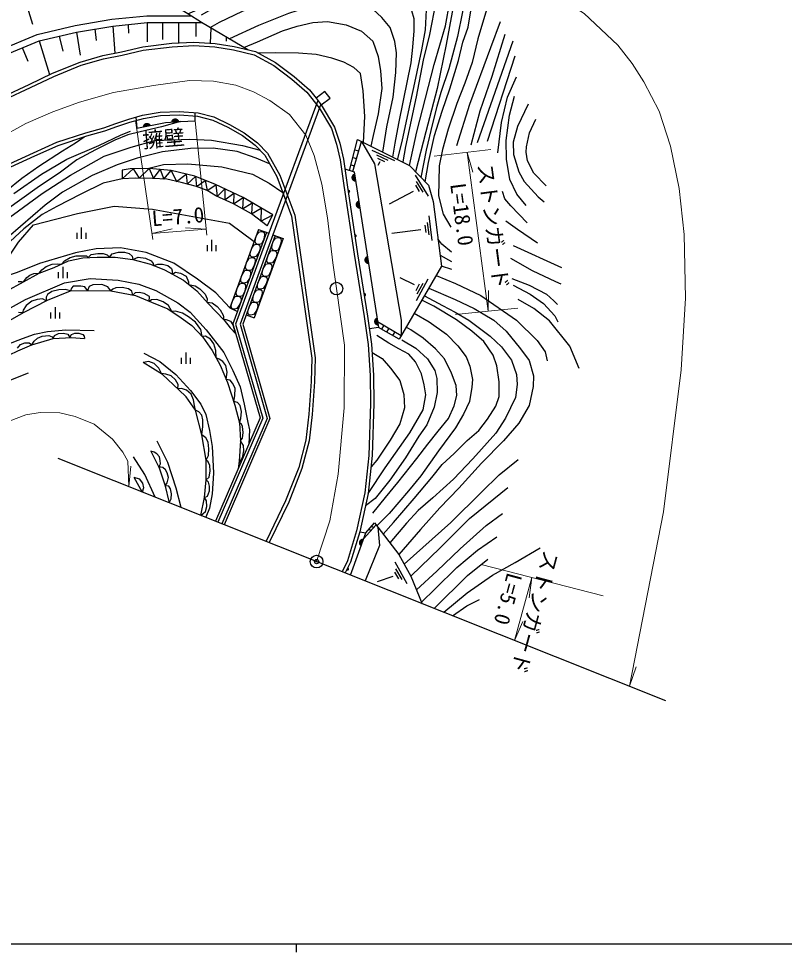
# Model space of a CAD drawing. Units: millimetres at full size, sheet at 1:1000; details may follow other scales. Extents: x 40000 to 680000, y 20000 to 380000.
# Drawn here: x 235074 to 325871, y 204000 to 314749 of the extents above; entities that cross this region are included whole.
import ezdxf
from ezdxf.enums import TextEntityAlignment as Align

# ---------------------------------------------------------------- set-up
doc = ezdxf.new("R2010")
doc.units = ezdxf.units.MM
doc.header["$LTSCALE"] = 1000
doc.header["$PDMODE"] = 32
doc.header["$PDSIZE"] = 500
doc.linetypes.add('CHAIN', pattern=[18.5, 12, -1.5, 3.5, -1.5])
for name, color, linetype, lineweight in [('M-BGD', 7, 'Continuous', 25), ('M-BMK', 2, 'CHAIN', 13), ('M-BMK-OTRS', 5, 'Continuous', 25), ('M-BMK-SRVR', 3, 'Continuous', 25), ('M-STR-HTXT', 7, 'Continuous', 13), ('M-TTL-BAND', 7, 'Continuous', 25)]:
    doc.layers.add(name, color=color, linetype=linetype, lineweight=lineweight)
doc.layers.add('M-OTRS', color=6, linetype='Continuous')
doc.styles.add('ＭＳ ゴシック', font='')
doc.styles.get('ＭＳ ゴシック').set_extended_font_data('MS Gothic')

msp = doc.modelspace()

# ---------------------------------------------------------------- hatches: boundary and pattern name
at = {"layer": 'M-BGD'}
for points in [[(249784, 301884), (250754, 302086, 0.82183)], [(253137, 302473), (254124, 302569, 0.82183)], [(275019, 295398), (274865, 296377, 0.82183)], [(274123, 294449), (274186, 294052, 0.4608), (274386, 294287, 0.4608)], [(275521, 292198), (275368, 293177, 0.82183)], [(274901, 289189), (274964, 288792, 0.4608), (275164, 289027, 0.4608)], [(276553, 285624), (276399, 286603, 0.82183)], [(276012, 282194), (276075, 281798, 0.4608), (276276, 282033, 0.4608)], [(277699, 278322), (277545, 279301, 0.82183)], [(275663, 252144), (275996, 253077, 0.82183)], [(274117, 249655), (273946, 249291, 0.4608), (274244, 249373, 0.4608)]]:
    msp.add_hatch(color=256, dxfattribs=at).paths.add_polyline_path(points)

# ---------------------------------------------------------------- linework, layer by layer
for p, q in [((236770, 314061), (233839, 323551)), ((244316, 312167), (244155, 313532)), ((246241, 313877), (246493, 310661)), ((248127, 313048), (248085, 314059)), ((250299, 314278), (250312, 312017)), ((252170, 312265), (252170, 314278)), ((254060, 311872), (254060, 314278)), ((256116, 312623), (256116, 314278)), ((257812, 311840), (257885, 313626)), ((240354, 310899), (239928, 312686)), ((241935, 313165), (242373, 310425)), ((259725, 312078), (259735, 312541)), ((236199, 309682), (235533, 311288)), ((237516, 312110), (238744, 308110)), ((289500, 300065), (293714, 312128)), ((290665, 300218), (293948, 310335)), ((270539, 305052), (264749, 289292)), ((270902, 304590), (265219, 289120)), ((274691, 296621), (275737, 300170)), ((274940, 299200), (275411, 299062)), ((279667, 297890), (277002, 299131)), ((274704, 298301), (275148, 298171)), ((278877, 297927), (277539, 298550)), ((278485, 297779), (277678, 298154)), ((274475, 297431), (274893, 297308)), ((277910, 297768), (277647, 297319)), ((283677, 293707), (282125, 296202)), ((282626, 294260), (282156, 295016)), ((283036, 294170), (282256, 295423)), ((281837, 294259), (279003, 292745)), ((284128, 288427), (283763, 291343)), ((283405, 289369), (283295, 290252)), ((283739, 289116), (283556, 290580)), ((242007, 288641), (242007, 289338)), ((242540, 288641), (242540, 289969)), ((243073, 288641), (243073, 289338)), ((263529, 289740), (260120, 280451)), ((263529, 289740), (264749, 289292)), ((265219, 289120), (266439, 288672)), ((282751, 289692), (279330, 289269)), ((257980, 287186), (257980, 288514)), ((266439, 288672), (262991, 279276)), ((257447, 287186), (257447, 287883)), ((258513, 287186), (258513, 287883)), ((293731, 287848), (299434, 285217)), ((285046, 286681), (286414, 285955)), ((239815, 283970), (239815, 284667)), ((240348, 283970), (240348, 285299)), ((240881, 283970), (240881, 284667)), ((286433, 285014), (285213, 285401)), ((282002, 283196), (280308, 283993)), ((282236, 281309), (283637, 283892)), ((282197, 282495), (282621, 283277)), ((282321, 282095), (283025, 283392)), ((239434, 279189), (239434, 280517)), ((260120, 280451), (261020, 280000)), ((238901, 279189), (238901, 279886)), ((239968, 279189), (239968, 279886)), ((262053, 279621), (262991, 279276)), ((277624, 278837), (280448, 277151)), ((278361, 278398), (278085, 277907)), ((278970, 278034), (278704, 277560)), ((279678, 277611), (279424, 277157)), ((254917, 273814), (254917, 275142)), ((254384, 273814), (254384, 274510)), ((255451, 273814), (255451, 274510)), ((248715, 260372), (249734, 258600)), ((274440, 248745), (276244, 253763)), ((275518, 253884), (276244, 253763)), ((277466, 254690), (275985, 253042)), ((276829, 253981), (276601, 254178)), ((277161, 254350), (276925, 254554)), ((281164, 247717), (279719, 250277)), ((280543, 248207), (279817, 249492)), ((279462, 248563), (277592, 247954)), ((280137, 248315), (279700, 249089))]:
    msp.add_line(p, q, dxfattribs=at)
for points in [[(262256, 311063), (256772, 314278), (255147, 315304), (244881, 321632), (242478, 322859), (235036, 325282), (218603, 301516)], [(255147, 315304), (257335, 316257), (259021, 317155), (260789, 318101), (262713, 318938), (265243, 319771), (267997, 320490), (270916, 321291), (273800, 322140), (276410, 323002), (278465, 323721), (280151, 323906), (281774, 323495), (282781, 323064), (283583, 322263), (284428, 320554), (284610, 318907), (284544, 316734), (283803, 312891), (283046, 309811), (282222, 305487), (280937, 299600), (280640, 297756)], [(280004, 298019), (280553, 300190), (281300, 303710), (282041, 307145), (282875, 311067), (283308, 313431), (283442, 315778), (283242, 317093), (283005, 318203), (281923, 319402), (280907, 320217), (279408, 320717), (277609, 321083), (276127, 321216), (274128, 321133), (271291, 320548), (268326, 319599), (265613, 318877), (262499, 317934), (259106, 316524), (256718, 315152)], [(281406, 297313), (282289, 301308), (284337, 309328), (285693, 313901), (286197, 316764), (286240, 319355), (285870, 321532)], [(257784, 313685), (258883, 314319), (261616, 315625), (263735, 316499), (266166, 317277), (269005, 318151), (271811, 318760), (274397, 318779), (277022, 318663), (279005, 318255), (280172, 317633), (281085, 316681), (281665, 315725), (281930, 314775), (281946, 313310), (281781, 311367), (281579, 309527), (280660, 305030), (280107, 302322), (279679, 299988), (279389, 298329)], [(286690, 318163), (286607, 316135), (286169, 313832), (285757, 311693), (284687, 306485), (283374, 301330), (282140, 296562)], [(287798, 318417), (287708, 315545), (287097, 312651), (286102, 308807), (285129, 305981), (284644, 304343), (284136, 302312), (283392, 299140), (282777, 295912)], [(278241, 298908), (278746, 301901), (279474, 305431), (279818, 308371), (279861, 310703), (279690, 312051), (279112, 313699), (278127, 314876), (277056, 315860), (275858, 316438), (274445, 316823), (272221, 316719), (270041, 316325), (267072, 315381), (263533, 313937), (260062, 312350)], [(283295, 295382), (283670, 297690), (284386, 300875), (285285, 303779), (286185, 306429), (287236, 309783), (287735, 311944), (288369, 313752), (288695, 315692), (288814, 317129)], [(290535, 315809), (289530, 312377), (288839, 309531), (287981, 307082), (287039, 304696), (285991, 301630), (285321, 299223), (284944, 297277), (284881, 295435), (284874, 293749), (285433, 291566), (286311, 290001)], [(232686, 310974), (237268, 312873), (241777, 313949), (246137, 314671), (250260, 315078), (255505, 315078)], [(233032, 310251), (237516, 312110), (241935, 313165), (246241, 313877), (250299, 314278), (256772, 314278)], [(261769, 311349), (263386, 311993), (266341, 313300), (268117, 313867), (269950, 314282), (271689, 314414), (273919, 314018), (275733, 313262), (277056, 312091), (277699, 310259), (277982, 308559), (278157, 306472), (277723, 303469), (277099, 300900), (276851, 299609)], [(287024, 299711), (288589, 304619), (291082, 311338), (292197, 314420)], [(288733, 299797), (289810, 303818), (291223, 307934), (292757, 312898)], [(233258, 305529), (236318, 306950), (239079, 308270), (242349, 309604), (245043, 310380), (247280, 310813), (249783, 311390), (253246, 311826), (255846, 311972), (258376, 311802), (260637, 311462), (263154, 310842), (265547, 309535), (267736, 307882), (269552, 306312), (270336, 305310)], [(233448, 305177), (236488, 306588), (239241, 307904), (242480, 309225), (245137, 309991), (247363, 310422), (249853, 310996), (253282, 311428), (255844, 311571), (258333, 311404), (260559, 311069), (263008, 310466), (265330, 309198), (267484, 307571), (269261, 306035), (270721, 304169), (272160, 301723), (272758, 299857), (273189, 298015), (273644, 294970), (274850, 286797), (276058, 279405), (276526, 276080), (276759, 272440), (276798, 269109), (276614, 262951), (276121, 258492), (275131, 253985), (274055, 250431), (273429, 249148)], [(275947, 300064), (276127, 303135), (275907, 306186), (275598, 308228), (274804, 308974), (273636, 309606), (272209, 310076), (270341, 310483), (268266, 310677), (265574, 310710), (263463, 310673)], [(291905, 298819), (292313, 302439), (293050, 305439), (294116, 307837)], [(295239, 292595), (294153, 293919), (293311, 295664), (292941, 298087), (292900, 300304), (293292, 303308), (293867, 305566)], [(295489, 304601), (294237, 301974), (293703, 300106), (293744, 298628), (294380, 296575), (295038, 295425), (296682, 293614), (297380, 293019)], [(233969, 297544), (236831, 298852), (239610, 300098), (243029, 301214), (245160, 301820), (246585, 302328), (248148, 302840), (249770, 303299), (251851, 303643), (254096, 303757), (256341, 303577), (258225, 303086), (260066, 302215), (261819, 301216), (263392, 300037), (264588, 298809), (266037, 296195), (267823, 291429), (270246, 274513), (270175, 271674), (269897, 267810), (269504, 264663), (268670, 261376), (267093, 257405), (264765, 252604)], [(248959, 303069), (249072, 301748), (252485, 302430), (254250, 302568), (255998, 302630), (255984, 303606)], [(270957, 304520), (272527, 301888), (273144, 299964), (273582, 298090), (274040, 295029), (275246, 286859), (276454, 279465), (276925, 276121), (277159, 272455), (277198, 269106), (277013, 262923), (276517, 258426), (275518, 253884), (274429, 250285), (273801, 249000)], [(254250, 302568), (251995, 301932), (249482, 301321), (248031, 300952), (246477, 300328), (244200, 299209), (241975, 297986), (240014, 296552), (237256, 294684), (233637, 292064)], [(234140, 297182), (236996, 298487), (239755, 299724), (243146, 300832), (245282, 301439), (246715, 301950), (248265, 302458), (249857, 302908), (251894, 303244), (254090, 303357), (256274, 303181), (258088, 302708), (259881, 301860), (261599, 300881), (263127, 299736), (264264, 298568), (265673, 296027), (267433, 291330), (269845, 274489), (269776, 271694), (269499, 267849), (269110, 264737), (268289, 261500), (266727, 257566), (264405, 252779)], [(297627, 294928), (296148, 296406), (295419, 297881), (295246, 298895), (295285, 299547), (295655, 301210), (296394, 302811)], [(234507, 294016), (237764, 296287), (240768, 298083), (244578, 299723), (247238, 300983), (248325, 301392)], [(233438, 290772), (237849, 294013), (241238, 296173), (245215, 298457), (248399, 299508), (251233, 300296), (255352, 300471), (257951, 300354), (261603, 299712), (263696, 299152)], [(233595, 294346), (235457, 295823), (237453, 297262), (240284, 299091), (241802, 300028), (242853, 300736)], [(274298, 296755), (275259, 300411), (281406, 297313), (283679, 294990), (284213, 293045), (285213, 285401), (280200, 276722), (277740, 278101)], [(275737, 300170), (277252, 297511), (280442, 278990), (280448, 277151)], [(264830, 297547), (263249, 298203), (260968, 298987), (258157, 299397), (255442, 299336), (252136, 298966), (249122, 298208), (246753, 297393), (243777, 296162), (240273, 294164), (238219, 292646), (233843, 288838)], [(264529, 290160), (265212, 291462), (261707, 293527), (258408, 295082), (255953, 296057), (253160, 296731), (250532, 296978), (248301, 296921), (247333, 296798), (247366, 295739)], [(247366, 295739), (248646, 296930), (249343, 295821), (250532, 296978), (251082, 295777), (251846, 296854), (252307, 295710), (253160, 296731), (253777, 295431), (254945, 296300), (255069, 295115), (256055, 296016), (256144, 294836), (257180, 295569), (257441, 294350), (258460, 295058), (258632, 293638), (259515, 294560), (259503, 293250), (260571, 294063), (260568, 292776), (261707, 293527), (261622, 292185), (262763, 292905), (262676, 291595), (263818, 292283), (263788, 290734), (265212, 291462)], [(250341, 296973), (252238, 297432), (255117, 297514), (259148, 297173), (262792, 296287), (264798, 295236), (266384, 294129)], [(273754, 296941), (274841, 296569), (277740, 278101), (276667, 277950)], [(264529, 290160), (262676, 291595), (260568, 292776), (258437, 293725), (257441, 294350), (256144, 294836), (254361, 295299), (252624, 295692), (250933, 295785), (248872, 295831), (247366, 295739), (245094, 295224), (242448, 293933), (239593, 292454), (237879, 291515), (235671, 289828), (233566, 287850), (230457, 284801), (227144, 281490), (225540, 280012)], [(295363, 290516), (293428, 292568), (292736, 293368), (292451, 294242)], [(233937, 284343), (233541, 285968), (235062, 288258), (236812, 290278), (242066, 291647), (246382, 292521), (250932, 292171), (260090, 290481), (263007, 288319)], [(296587, 288108), (294218, 289726), (292836, 290713)], [(264468, 289395), (260484, 278539), (263697, 267385), (258429, 255141)], [(264749, 289292), (260799, 278527), (264015, 267365), (258704, 255022)], [(265219, 289120), (261325, 278509), (264545, 267332), (259163, 254825)], [(265500, 289016), (261640, 278497), (264863, 267312), (259439, 254706)], [(286396, 287058), (285274, 287999), (284789, 288646)], [(260120, 280451), (258450, 282234), (256289, 283862), (253469, 285732), (250201, 286998), (247135, 287556), (244247, 287454), (241814, 286973), (237549, 285727), (234881, 284659), (233937, 284343)], [(235009, 283558), (235393, 283558), (235640, 283538), (236052, 284054), (236394, 284336), (236890, 284507), (237498, 284546), (237807, 284972), (238346, 285348), (239038, 285613), (239723, 285664), (240144, 285626), (240518, 286040), (241169, 286426), (241904, 286623), (242776, 286623), (243135, 286605), (243317, 286414), (243651, 286777), (244472, 286906), (245088, 286880), (245558, 286726), (245831, 286456), (246156, 286846), (246900, 287042), (247627, 287059), (248192, 286880), (248551, 286589), (248602, 286194), (249230, 286443), (250119, 286341), (250786, 286024), (251034, 285700), (251080, 285465), (251564, 285648), (252112, 285648), (252744, 285460), (253180, 285110), (253283, 284845), (253278, 284446), (253671, 284687), (254270, 284567), (254920, 284209), (255219, 283516), (255213, 283235), (256023, 283072), (256570, 282696), (257203, 282080), (257417, 281499), (257392, 281130), (258005, 281037), (258617, 280612), (258974, 280221), (259310, 279578), (259360, 279391), (259358, 279089), (259680, 279082), (260181, 278849), (260463, 278417), (260595, 278028), (260633, 277821), (260622, 277584)], [(227607, 278057), (229558, 279782), (231478, 281072), (233623, 282426), (235640, 283538), (237498, 284546), (239289, 285239), (240999, 286013), (242692, 286384), (244370, 286465), (246505, 286452), (248602, 286194), (250715, 285614), (252377, 284937), (254609, 283721), (256190, 282447), (257529, 280980), (259451, 278993), (260156, 278092), (260821, 277367)], [(293382, 286341), (295953, 284895), (298726, 283570), (299351, 283286)], [(225071, 272567), (226243, 274207), (227810, 275810), (230224, 277837), (233052, 279866), (235879, 281436), (240523, 283421), (243544, 283928), (246854, 283734), (249319, 283276), (251325, 282503), (253966, 281028), (255416, 279917), (257325, 277840), (259384, 275151), (260472, 273002), (261342, 271070), (261825, 269017), (262260, 266867), (262435, 265967), (262360, 264276)], [(284574, 284294), (286888, 283328), (289865, 281927), (294092, 278995), (296551, 276559), (297501, 275244), (297759, 274166)], [(293574, 283915), (295617, 283123), (297659, 282057), (298550, 281279), (298969, 280839)], [(233252, 278515), (235647, 279901), (238483, 281350), (241202, 282464), (243376, 282495), (245992, 282464), (248922, 281897), (250813, 281110), (252767, 280322), (254342, 279251), (255612, 278361), (256904, 276975), (258007, 275369), (258952, 273637), (259834, 271590), (260723, 268896), (261259, 266817), (261385, 264676), (261227, 262250), (261109, 261369)], [(261202, 262063), (261627, 262660), (261775, 263500), (261745, 264124), (261385, 264676), (261611, 264990), (261702, 265678), (261625, 266389), (261505, 266663), (261259, 266817), (261410, 267305), (261505, 268152), (261325, 268859), (261026, 269230), (260580, 269329), (260702, 270009), (260738, 270908), (260438, 271531), (260138, 271880), (259684, 271939), (259802, 272818), (259635, 273609), (259287, 274076), (258867, 274375), (258479, 274503), (258459, 275373), (258219, 276188), (257812, 276739), (257212, 277087), (256823, 277062), (256672, 277882), (256060, 278744), (255209, 279391), (254490, 279799), (253674, 280038), (253227, 280009), (252832, 280725), (252209, 281156), (251442, 281420), (250830, 281384), (250562, 281214), (250578, 281803), (249967, 282151), (249380, 282282), (248876, 282211), (248622, 281955), (248480, 282438), (248097, 282702), (247330, 282870), (246586, 282810), (246235, 282666), (245992, 282464), (245635, 282942), (244940, 283218), (243873, 283182), (243429, 282978), (243250, 282494), (242914, 282930), (242446, 283014), (241535, 283026), (241319, 282774), (241202, 282464), (240585, 282606), (239841, 282583), (239002, 282391), (238511, 282031), (238319, 281732), (238348, 281281), (237887, 281504), (237276, 281432), (236652, 281241), (235981, 280737), (235619, 280159), (235543, 279841), (235043, 279896)], [(283706, 282791), (286821, 281457), (289101, 280360), (291422, 278968), (292899, 277681), (294566, 275572), (295596, 274185), (296141, 272386), (296094, 271108), (295620, 268883), (294389, 266776), (292552, 264691), (289958, 262009), (287274, 259058), (285037, 256733), (282710, 254149), (280141, 251180)], [(293696, 283123), (295738, 282088), (297323, 280960), (298665, 279498), (299000, 278797)], [(278308, 253585), (279530, 254971), (281974, 257836), (284059, 260340), (285289, 261870), (286718, 263181), (288248, 264711), (289628, 265910), (290679, 267245), (291671, 268766), (292046, 269921), (292061, 271660), (291791, 273550), (291356, 274839), (290247, 276453), (288823, 277694), (286991, 279011), (284295, 280635), (282883, 281366)], [(283186, 281891), (285347, 280732), (286826, 279925), (288471, 278971), (290995, 277108), (292330, 275812), (293513, 274230), (294123, 272552), (294190, 271356), (293982, 269800), (292791, 267343), (291678, 265563), (288940, 262539), (286628, 260119), (284207, 257918), (282443, 256398), (281069, 254912), (279076, 252577)], [(301560, 273253), (300432, 275903), (298024, 278919), (296165, 280351), (294306, 281448)], [(281991, 279823), (283744, 278805), (285811, 277309), (287161, 275945), (288155, 274648), (288565, 273536), (288873, 271954), (288833, 271028), (288542, 269334), (287826, 267825), (286860, 266223), (284858, 263473), (282778, 260508), (281308, 258748), (279026, 256064), (277556, 254572)], [(277058, 256094), (278592, 257964), (280047, 259730), (282284, 262579), (283611, 264293), (284815, 265823), (286060, 267333), (286737, 268810), (287031, 270053), (286966, 271247), (286409, 272703), (285575, 274387), (284513, 275601), (283029, 276832), (281586, 277825), (281024, 278149)], [(223553, 268183), (224760, 269196), (226914, 270968), (228471, 272010), (229564, 273268), (230654, 274273), (231953, 275153), (233798, 276138), (235509, 276802), (236954, 277323), (238483, 277625), (240651, 277827), (244030, 277776)], [(223969, 267947), (225565, 269155), (227427, 270363), (229338, 271490), (231335, 273177), (232985, 274401), (234961, 275332), (236627, 276050), (239175, 276801), (241338, 276938), (242890, 276807)], [(234931, 275674), (235278, 276082), (235808, 276299), (236304, 276306), (236627, 276050), (236919, 276505), (237299, 276844), (237857, 277103), (238659, 277150), (239032, 276992), (239175, 276801), (239305, 277171), (239815, 277415), (240380, 277436), (240890, 277307), (241137, 276925), (241331, 277273), (241741, 277443), (242217, 277443), (242686, 277293), (242835, 277076), (242890, 276807)], [(276517, 258426), (278541, 261452), (281455, 265635), (283053, 268353), (283348, 270121), (283160, 271319), (282857, 272619), (282116, 274051), (281324, 274935), (280167, 275571), (278984, 276272), (277555, 277169)], [(280505, 276649), (282181, 275662), (283546, 274389), (284442, 273012), (284676, 272077), (284717, 270422), (284353, 268668), (283469, 266551), (282534, 265239), (280959, 262660), (279101, 260010), (277331, 257834), (276191, 256944)], [(249900, 275089), (251827, 274088), (253697, 272539), (255454, 270632), (256663, 269009), (257287, 267800), (257706, 265903), (258008, 264015), (258103, 262448), (258197, 260843), (258019, 258394), (257686, 256668), (257259, 255599)], [(276986, 275164), (278178, 274443), (279171, 273309), (280274, 271813), (280731, 270175), (280825, 268584), (280289, 266672), (279124, 264766), (277532, 262373), (276866, 261591)], [(256674, 255832), (257215, 256305), (257390, 256898), (257361, 257570), (257094, 257967), (257459, 258124), (257702, 258727), (257712, 259302), (257575, 259768), (257318, 260043), (257663, 260372), (257779, 261097), (257760, 261749), (257555, 262177), (257318, 262381), (257604, 262926), (257624, 263734), (257565, 264522), (257263, 265018), (256814, 265380), (256921, 266378), (256912, 267156), (256795, 267720), (256444, 268129), (256028, 268317), (255928, 268868), (255812, 269549), (255539, 270221), (254984, 270688), (254400, 270873), (253958, 270838), (254000, 271365), (253678, 271919), (253172, 272367), (252510, 272581), (252003, 272647), (251693, 273291), (251138, 273855), (250495, 274069), (249843, 273956)], [(256674, 255832), (257094, 257967), (257318, 260043), (257318, 262381), (256814, 265380), (256028, 268317), (254925, 269877), (254075, 270727), (252148, 272558), (249843, 273956)], [(223137, 268419), (223969, 267947), (224308, 267573), (225125, 267088), (225484, 266950), (226731, 267893), (229225, 269478), (231131, 270582), (233179, 271526), (234946, 272241), (236246, 272740)], [(254345, 256761), (253739, 259057), (252757, 262114), (251496, 264615)], [(251269, 257988), (250050, 260687), (248697, 262781)], [(250754, 263466), (251737, 261484), (252404, 259446), (252918, 257330)], [(252918, 257330), (253138, 257779), (253206, 258368), (253093, 258968), (252866, 259296), (252429, 259345), (252682, 259697), (252828, 260304), (252681, 260869), (252468, 261229), (252174, 261508), (251946, 261567), (251699, 261561), (251895, 261934), (251858, 262353), (251755, 262786), (251454, 263124), (251131, 263315), (250754, 263466)], [(280774, 250060), (286332, 254977), (289949, 258597), (292058, 260638), (294325, 262454)], [(248715, 260372), (249355, 260168), (249752, 259659), (249888, 259104), (249734, 258600)], [(281590, 248615), (285055, 251997), (288555, 255474), (291405, 257806), (293066, 259129)], [(282266, 246984), (284652, 249210), (287435, 251857), (290531, 254638), (292439, 256051)], [(276244, 253763), (277267, 254951), (280141, 251180), (281590, 248615), (282941, 245353)], [(277656, 254441), (277844, 252253), (276170, 248055)], [(282862, 245546), (284451, 247127), (287051, 249639), (289492, 251722), (291780, 253272)], [(285495, 244335), (288260, 246662), (291254, 248749), (293941, 250235), (296910, 251999)], [(284354, 244790), (288312, 248691), (290709, 250628)], [(286521, 243925), (288218, 245104), (289729, 245865)]]:
    msp.add_lwpolyline(points, dxfattribs=at)
for points in [[(270336, 305310), (270957, 304520), (271995, 305335), (271374, 306125)], [(263375, 289154), (263541, 289421), (263843, 289508), (264046, 289506), (264206, 289381), (264242, 289125), (264197, 288825), (264090, 288468), (263857, 288026), (263607, 287954), (263345, 287979), (263218, 288044), (263116, 288295), (263152, 288594), (263236, 288905)], [(263400, 286772), (263214, 286519), (262907, 286454), (262705, 286470), (262554, 286607), (262537, 286866), (262605, 287161), (262737, 287509), (263002, 287933), (263257, 287987), (263516, 287942), (263638, 287867), (263722, 287610), (263663, 287314), (263557, 287010)], [(265346, 288431), (265513, 288697), (265814, 288784), (266018, 288783), (266178, 288657), (266214, 288401), (266168, 288102), (266062, 287745), (265829, 287303), (265578, 287230), (265316, 287256), (265189, 287321), (265087, 287571), (265124, 287871), (265208, 288182)], [(265372, 286049), (265186, 285795), (264879, 285731), (264676, 285747), (264526, 285884), (264508, 286142), (264576, 286438), (264709, 286786), (264973, 287209), (265229, 287263), (265488, 287219), (265610, 287144), (265693, 286887), (265635, 286591), (265528, 286287)], [(262247, 286082), (262414, 286348), (262715, 286435), (262919, 286434), (263079, 286308), (263115, 286052), (263069, 285753), (262963, 285396), (262730, 284954), (262479, 284881), (262218, 284907), (262090, 284972), (261988, 285222), (262025, 285522), (262109, 285833)], [(262273, 283700), (262087, 283446), (261780, 283381), (261577, 283398), (261427, 283535), (261410, 283793), (261477, 284088), (261610, 284437), (261875, 284860), (262130, 284914), (262389, 284870), (262511, 284795), (262594, 284538), (262536, 284242), (262429, 283938)], [(264219, 285358), (264385, 285625), (264687, 285712), (264890, 285711), (265050, 285585), (265087, 285329), (265041, 285029), (264934, 284672), (264701, 284230), (264451, 284158), (264189, 284183), (264062, 284249), (263960, 284499), (263996, 284798), (264080, 285109)], [(264244, 282976), (264059, 282723), (263751, 282658), (263549, 282674), (263398, 282812), (263381, 283070), (263449, 283365), (263581, 283713), (263846, 284137), (264101, 284191), (264360, 284146), (264482, 284072), (264566, 283815), (264507, 283518), (264401, 283215)], [(261120, 283010), (261287, 283277), (261588, 283364), (261792, 283363), (261952, 283237), (261988, 282981), (261942, 282681), (261836, 282324), (261603, 281882), (261352, 281810), (261091, 281835), (260963, 281901), (260861, 282151), (260898, 282450), (260982, 282761)], [(263092, 282287), (263258, 282553), (263560, 282641), (263763, 282639), (263923, 282513), (263960, 282257), (263914, 281958), (263807, 281601), (263574, 281159), (263324, 281086), (263062, 281112), (262935, 281177), (262833, 281427), (262869, 281727), (262953, 282038)], [(261146, 280628), (260960, 280375), (260653, 280310), (260450, 280326), (260300, 280464), (260283, 280722), (260350, 281017), (260483, 281365), (260748, 281789), (261003, 281843), (261262, 281798), (261384, 281724), (261467, 281467), (261409, 281170), (261302, 280866)], [(263117, 279905), (262932, 279651), (262624, 279587), (262422, 279603), (262271, 279740), (262254, 279998), (262322, 280294), (262454, 280642), (262719, 281065), (262974, 281119), (263233, 281075), (263355, 281000), (263439, 280743), (263380, 280447), (263274, 280143)]]:
    msp.add_lwpolyline(points, close=True, dxfattribs=at)
at = {"layer": 'M-BMK'}
msp.add_lwpolyline([(231093, 299667), (235907, 302300), (239140, 303697), (242285, 304849), (246327, 305972), (251057, 306815), (255313, 307413), (258187, 307327), (260825, 306871), (262931, 306075), (264867, 305052), (267190, 303372), (269141, 300942), (270102, 298532), (271033, 295124), (271684, 291126), (272325, 285793), (272765, 282729), (273730, 276037), (273658, 268603), (272976, 260734), (271955, 255177), (270410, 250352)], dxfattribs=at)
at = {"layer": 'M-BMK-OTRS'}
msp.add_line((239701, 262603), (311766, 233855), dxfattribs=at)
at = {"layer": 'M-BMK-SRVR'}
for centre in [(272765, 282729), (270410, 250352)]:
    msp.add_circle(centre, 750, dxfattribs=at)
at = {"layer": 'M-OTRS'}
msp.add_point((270410, 250352), dxfattribs=at)
at = {"layer": 'M-STR-HTXT'}
for p, q in [((248940, 302662), (250971, 288559)), ((255958, 303028), (257380, 289076)), ((284328, 298433), (291056, 299212)), ((288266, 298889), (290757, 280044)), ((288266, 298889), (288924, 296524)), ((250868, 289275), (253263, 289811)), ((250868, 289275), (257307, 289794)), ((257307, 289794), (254856, 289939)), ((290757, 280044), (290777, 282499)), ((286887, 279639), (294252, 280409)), ((248125, 259242), (248372, 261685)), ((289917, 250021), (304395, 246271)), ((295921, 248466), (293893, 240985)), ((295921, 248466), (295615, 246031)), ((293893, 240985), (294859, 243242)), ((307498, 235557), (308298, 237878))]:
    msp.add_line(p, q, dxfattribs=at)
for points in [[(307498, 235557), (311530, 256241), (313645, 273094), (314139, 281610), (313996, 289132), (313404, 294599), (312392, 299616), (311032, 303789), (309218, 307267), (307822, 309432), (306135, 311624), (302146, 315353), (298903, 317477), (291634, 321384), (276523, 328221), (269452, 330744), (263205, 332501), (257865, 333497), (252071, 334001), (248441, 333910), (237820, 332723), (232449, 331858)], [(233959, 267010), (235908, 267750), (237624, 268024), (239971, 267983), (241769, 267572), (244023, 266637), (246206, 264882), (247444, 263341), (248007, 262271), (248125, 259242)]]:
    msp.add_lwpolyline(points, dxfattribs=at)
at = {"layer": 'M-TTL-BAND'}
for p, q in [((40000, 205000), (579000, 205000)), ((268000, 205000), (268000, 204000))]:
    msp.add_line(p, q, dxfattribs=at)

# ---------------------------------------------------------------- texts
at = {"layer": 'M-STR-HTXT', "style": 'ＭＳ ゴシック'}
for s, rotation, p in [('擁壁', 4.614, (249890, 298867)), ('ストンガード', 277.529, (288934, 297370)), ('L=18.0', 277.529, (285699, 295052)), ('L=7.0', 4.614, (250970, 289571)), ('ストンガード', 254.835, (296861, 251936)), ('L=5.0', 254.835, (292504, 249304))]:
    msp.add_text(s, height=1833, rotation=rotation, dxfattribs=at).set_placement(p, align=Align.BOTTOM_LEFT)

doc.saveas('drawing.dxf')
